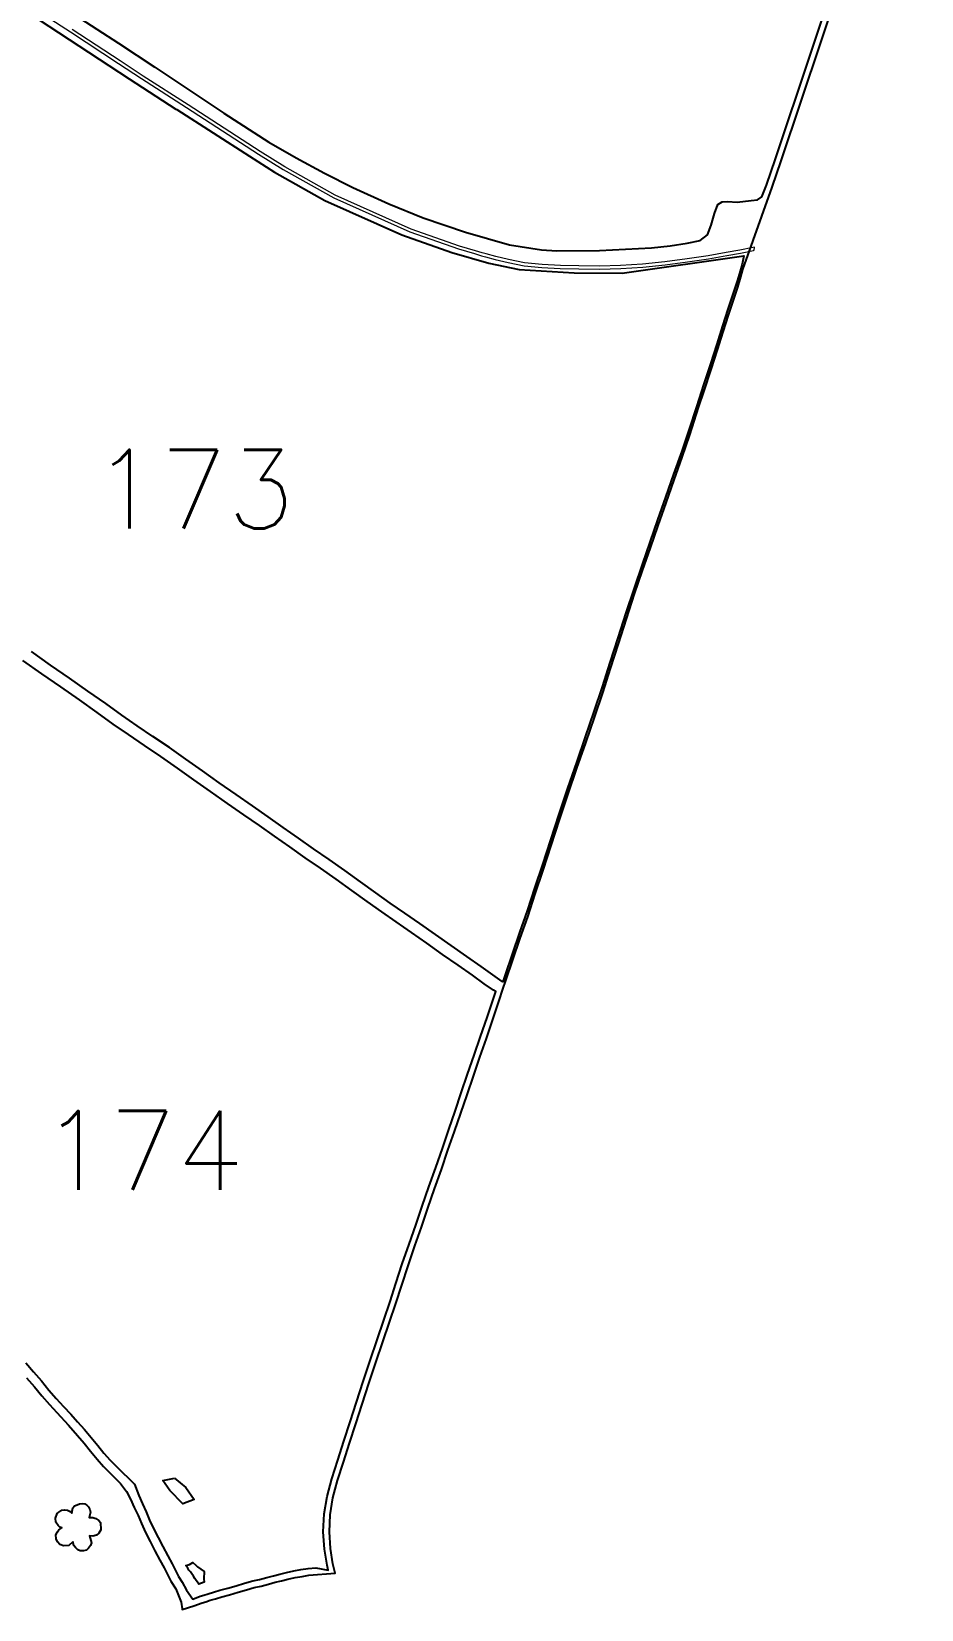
# Model space of a CAD drawing. Extents: x 737683 to 746083, y 7801653 to 7813533.
# Drawn here: x 741469 to 742058, y 7804747 to 7805790 of the extents above; entities that cross this region are included whole.
import ezdxf

# ---------------------------------------------------------------- set-up
doc = ezdxf.new("R2010")
doc.units = 0
doc.header["$MEASUREMENT"] = 0
doc.linetypes.add('CONTINUO', pattern=[0])
for name, color, linetype in [('0114000479', 1, 'Continuous'), ('0114000479173', 5, 'Continuous'), ('0114000479174', 5, 'Continuous'), ('0114000479204', 5, 'Continuous'), ('_SIMBOLO ARVORE', 118, 'Continuous'), ('CANAL VINHAÇA', 7, 'Continuous'), ('PEDRA', 7, 'Continuous'), ('TEXTO_NUN_TAL', 7, 'Continuous')]:
    doc.layers.add(name, color=color, linetype=linetype)
doc.styles.add('ROMANS', font='romans')

msp = doc.modelspace()

# ---------------------------------------------------------------- linework, layer by layer
at = {"layer": '0114000479'}
msp.add_lwpolyline([(741466, 7804900.1), (741471.3, 7804894.1), (741476.2, 7804888.2), (741481.1, 7804882.4), (741486.1, 7804877.1), (741493.8, 7804868.7), (741499.7, 7804862), (741504.2, 7804856.8), (741508.4, 7804851.6), (741512.6, 7804846.4), (741516.9, 7804841.5), (741521.2, 7804837.1), (741528.2, 7804830.2), (741532.1, 7804825), (741534.8, 7804819.8), (741537.2, 7804814.4), (741539.7, 7804809.1), (741541.9, 7804803.7), (741544.6, 7804797.9), (741547.7, 7804791.8), (741550.8, 7804785.7), (741554.2, 7804779.6), (741556.9, 7804774.4), (741559.1, 7804770.1), (741561.3, 7804765.7), (741564.8, 7804760.6), (741568.2, 7804751.9), (741568.8, 7804747.5), (741568.9, 7804747), (741576.6, 7804749.4), (741582.2, 7804751.4), (741584.5, 7804752.1), (741587.4, 7804753.1), (741591, 7804754.1), (741595.1, 7804755.4), (741600.2, 7804756.7), (741605.9, 7804758.4), (741611.4, 7804760), (741616.6, 7804761.4), (741621.2, 7804762.4), (741626, 7804763.8), (741630.4, 7804765), (741634.6, 7804766), (741638.8, 7804767.1), (741643.6, 7804768.1), (741648.2, 7804768.8), (741652.7, 7804769.6), (741670, 7804771), (741668.6, 7804777.1), (741666.9, 7804787.3), (741666.2, 7804798.3), (741666.8, 7804809.6), (741668.6, 7804820.8), (741671.6, 7804832.2), (741675.5, 7804844.3), (741679.6, 7804856.9), (741683.8, 7804869.7), (741687.9, 7804882.7), (741692.3, 7804896.4), (741697, 7804910.3), (741701.5, 7804923.9), (741705.9, 7804936.9), (741710.1, 7804949.2), (741714, 7804961.2), (741718.2, 7804974), (741722.8, 7804987.2), (741727.1, 7804999.7), (741731.4, 7805012.2), (741735.8, 7805025), (741740.3, 7805037.8), (741744.6, 7805050.4), (741749, 7805062.9), (741753.1, 7805074.9), (741757.2, 7805087), (741761.4, 7805099.4), (741765.7, 7805111.9), (741770, 7805124.3), (741774.3, 7805136.9), (741778.5, 7805149.5), (741780.9, 7805156.8), (741782.8, 7805162.6), (741787.4, 7805176.3), (741792.3, 7805190.5), (741797.3, 7805204.7), (741802.3, 7805219.8), (741807.5, 7805235.5), (741812.8, 7805251.9), (741818.3, 7805268.7), (741824.1, 7805285.9), (741829.9, 7805302.9), (741835.7, 7805319.8), (741841.5, 7805336.5), (741846.9, 7805352.8), (741852.1, 7805368.9), (741857.3, 7805385.2), (741862.6, 7805401.7), (741868, 7805418.1), (741873.3, 7805433.6), (741878.5, 7805448.5), (741883.6, 7805463.3), (741888.8, 7805478.2), (741894.2, 7805493.4), (741899.5, 7805508.5), (741904.4, 7805523.2), (741910.3, 7805541.4), (741913.9, 7805552.4), (741918.6, 7805566.3), (741922.8, 7805579.3), (741926.6, 7805591.4), (741930.1, 7805602.4), (741933.3, 7805612.3), (741936.2, 7805620.9), (741938.2, 7805627.7), (741939.5, 7805632.4), (741958.9, 7805687), (741964.9, 7805704.3), (742057.6, 7805981.3)], dxfattribs=at)
at = {"layer": '0114000479173', "linetype": 'ByBlock'}
msp.add_lwpolyline([(741440.9, 7805819.4), (741520.5, 7805767.4), (741533.8, 7805758.5), (741564.8, 7805738.5), (741565.4, 7805738.3), (741613.3, 7805707.3), (741629.9, 7805696.9), (741663.3, 7805678.1), (741714.2, 7805655.3), (741747.1, 7805643.8), (741771.7, 7805636.7), (741791.6, 7805632.5), (741828.1, 7805630.2), (741859.7, 7805630), (741940.3, 7805641.5), (741939, 7805636), (741937.7, 7805631.4), (741935.7, 7805624.7), (741932.9, 7805616.1), (741929.7, 7805606.2), (741926.1, 7805595.2), (741922.4, 7805583.1), (741918.2, 7805570.1), (741913.5, 7805556.2), (741908.8, 7805541.7), (741904, 7805527), (741899.1, 7805512.4), (741893.8, 7805497.3), (741888.4, 7805482.1), (741883.2, 7805467.1), (741878.1, 7805452.4), (741872.9, 7805437.5), (741867.6, 7805421.9), (741862.2, 7805405.5), (741856.8, 7805389), (741851.7, 7805372.7), (741846.5, 7805356.6), (741841.1, 7805340.3), (741835.3, 7805323.6), (741829.5, 7805306.7), (741823.7, 7805289.8), (741817.9, 7805272.6), (741812.4, 7805255.7), (741807.1, 7805239.3), (741801.9, 7805223.6), (741796.9, 7805208.6), (741791.9, 7805194.3), (741787, 7805180.1), (741782.4, 7805166.4), (741780.9, 7805161.8), (741780.9, 7805161.8), (741780.5, 7805162), (741774.3, 7805166.3), (741766.5, 7805171.9), (741757.1, 7805178.5), (741746.8, 7805185.7), (741736.3, 7805193), (741726, 7805200.2), (741716.1, 7805207.2), (741706.5, 7805213.8), (741697, 7805220.6), (741686.8, 7805227.9), (741676.4, 7805235.3), (741666.1, 7805242.6), (741655.8, 7805249.7), (741645.7, 7805256.8), (741635.7, 7805263.8), (741625.7, 7805270.9), (741615.4, 7805278.1), (741604.5, 7805285.6), (741593.4, 7805293.3), (741582.4, 7805301.1), (741571.3, 7805308.8), (741560.5, 7805316.5), (741549.6, 7805323.9), (741539.1, 7805331), (741529, 7805338), (741518.4, 7805345.6), (741506.6, 7805353.8), (741494.4, 7805362.4), (741481.8, 7805371.1), (741469.2, 7805380)], dxfattribs=at)
at = {"layer": '0114000479174', "linetype": 'ByBlock'}
msp.add_lwpolyline([(741465.5, 7804909.9), (741470.6, 7804904.1), (741475.9, 7804898), (741480.8, 7804892), (741485.6, 7804886.4), (741490.5, 7804881.1), (741495.2, 7804876), (741499.8, 7804870.9), (741504.3, 7804866), (741508.8, 7804860.7), (741513.1, 7804855.4), (741517.2, 7804850.3), (741521.3, 7804845.6), (741525.5, 7804841.4), (741537.4, 7804829.7), (741540.2, 7804822.4), (741542.6, 7804816.9), (741545.2, 7804811.5), (741547.4, 7804806.1), (741550, 7804800.6), (741553.1, 7804794.5), (741556.1, 7804788.5), (741559.5, 7804782.4), (741562.3, 7804777.2), (741564.5, 7804772.7), (741566.5, 7804768.7), (741569, 7804765.1), (741571.8, 7804759.8), (741575.9, 7804753.7), (741580.8, 7804755.7), (741583.2, 7804756.4), (741586.1, 7804757.4), (741589.7, 7804758.4), (741593.9, 7804759.8), (741599.1, 7804761.1), (741604.7, 7804762.7), (741610.2, 7804764.3), (741615.5, 7804765.8), (741620.1, 7804766.8), (741624.8, 7804768.2), (741629.3, 7804769.3), (741633.4, 7804770.4), (741637.8, 7804771.5), (741642.8, 7804772.5), (741647.4, 7804773.3), (741652.1, 7804774), (741657.3, 7804774.5), (741665.4, 7804773), (741664.7, 7804776.3), (741662.9, 7804786.8), (741662.2, 7804798.3), (741662.8, 7804810.1), (741664.7, 7804821.7), (741667.8, 7804833.3), (741671.7, 7804845.6), (741675.8, 7804858.1), (741680, 7804870.9), (741684.1, 7804883.9), (741688.5, 7804897.6), (741693.2, 7804911.6), (741697.7, 7804925.2), (741702.1, 7804938.2), (741706.3, 7804950.5), (741710.2, 7804962.5), (741714.4, 7804975.3), (741719, 7804988.5), (741723.3, 7805001), (741727.6, 7805013.5), (741732, 7805026.3), (741736.5, 7805039.1), (741740.9, 7805051.7), (741745.2, 7805064.2), (741749.3, 7805076.2), (741753.4, 7805088.3), (741757.6, 7805100.7), (741761.9, 7805113.2), (741766.2, 7805125.6), (741770.5, 7805138.1), (741774.7, 7805150.7), (741776.2, 7805155.3), (741774.8, 7805156.2), (741768.6, 7805160.5), (741760.8, 7805166.1), (741751.4, 7805172.7), (741741.1, 7805179.9), (741730.6, 7805187.2), (741720.4, 7805194.4), (741710.4, 7805201.4), (741700.9, 7805208), (741691.3, 7805214.8), (741681, 7805222), (741670.6, 7805229.5), (741660.4, 7805236.8), (741650.1, 7805243.8), (741640, 7805251), (741630, 7805258), (741620, 7805265.1), (741609.7, 7805272.2), (741598.9, 7805279.7), (741587.7, 7805287.5), (741576.7, 7805295.3), (741565.7, 7805303), (741554.8, 7805310.6), (741544, 7805318), (741533.5, 7805325.1), (741523.3, 7805332.1), (741512.7, 7805339.8), (741501, 7805348), (741488.7, 7805356.6), (741476.1, 7805365.2), (741463.5, 7805374.1)], dxfattribs=at)
at = {"layer": '0114000479204'}
msp.add_lwpolyline([(741498.1, 7805800.6), (741526.8, 7805782), (741550.8, 7805766.2), (741596.5, 7805735.8), (741626.2, 7805716.7), (741644.3, 7805706.2), (741662.9, 7805696.1), (741681.7, 7805686.7), (741705.5, 7805675.8), (741728.2, 7805666.7), (741756.2, 7805657.2), (741785.3, 7805648.7), (741806.5, 7805645.5), (741816.5, 7805644.9), (741844.7, 7805645), (741879.1, 7805646.7), (741891.4, 7805648.1), (741902.8, 7805649.8), (741911.4, 7805651.7), (741916.2, 7805655.3), (741918.5, 7805661.8), (741920.7, 7805669.6), (741923.1, 7805675.5), (741925.9, 7805677.3), (741929.4, 7805677.5), (741935.8, 7805677), (741945.1, 7805678.1), (741949.3, 7805678.5), (741952.2, 7805680.5), (741955.1, 7805688.3), (741961.1, 7805705.6), (742052.9, 7805979.8)], dxfattribs=at)
at = {"layer": '_SIMBOLO ARVORE', "linetype": 'CONTINUO'}
msp.add_polyline3d([(741496.7, 7804791.6, 0), (741494, 7804789.3, 0), (741490.5, 7804789, 0), (741488.1, 7804789.9, 0), (741486.4, 7804791.6, 0), (741485.6, 7804793.6, 0), (741485.4, 7804796.4, 0), (741486.4, 7804798.3, 0), (741487.4, 7804799.6, 0), (741489.3, 7804801, 0), (741488.1, 7804801.4, 0), (741486.9, 7804802.4, 0), (741485.4, 7804804.7, 0), (741485.1, 7804807.4, 0), (741486.2, 7804810.3, 0), (741487.3, 7804811.3, 0), (741489.3, 7804812.5, 0), (741491.4, 7804812.8, 0), (741493.1, 7804812.6, 0), (741494.4, 7804811.9, 0), (741495.9, 7804810.6, 0), (741496.4, 7804813.1, 0), (741496.7, 7804814.1, 0), (741497.8, 7804815.5, 0), (741499.5, 7804816.1, 0), (741501, 7804816.8, 0), (741502.8, 7804817, 0), (741504.5, 7804816.7, 0), (741505.9, 7804816, 0), (741506.9, 7804814.9, 0), (741507.8, 7804813.1, 0), (741508.2, 7804811.2, 0), (741507.4, 7804807.7, 0), (741509.8, 7804807.7, 0), (741511.8, 7804807.2, 0), (741513.7, 7804805.7, 0), (741514.8, 7804804.5, 0), (741515.1, 7804799.7, 0), (741513.9, 7804797.5, 0), (741512.3, 7804796.1, 0), (741509.9, 7804795.4, 0), (741507.7, 7804795.6, 0), (741508.9, 7804791.1, 0), (741508.3, 7804789.2, 0), (741507, 7804787.4, 0), (741505.6, 7804786.2, 0), (741503.6, 7804785.7, 0), (741501.5, 7804785.8, 0), (741500, 7804786.3, 0), (741498.3, 7804788, 0), (741497.1, 7804789.5, 0), (741496.8, 7804791.8, 0)], dxfattribs=at)
at = {"layer": 'CANAL VINHAÇA', "linetype": 'Continuous', "lineweight": 0}
msp.add_lwpolyline([(741478.9, 7805800), (741495.1, 7805789.6), (741526.8, 7805768.7), (741542.1, 7805758.7), (741571.7, 7805739.6), (741619.4, 7805708.8), (741635.7, 7805698.6), (741669.1, 7805679.8), (741719.5, 7805657.3), (741751.6, 7805646.1), (741762.1, 7805643), (741766.7, 7805641.6), (741766.7, 7805641.6), (741769.4, 7805640.8), (741775.8, 7805639.1), (741784.3, 7805637.1), (741795, 7805634.9), (741806.7, 7805633.8), (741818.8, 7805633.2), (741831.2, 7805632.9), (741844.8, 7805632.8), (741858.8, 7805633.2), (741873.4, 7805634.1), (741888.1, 7805635.6), (741903, 7805637.5), (741916.9, 7805639.6), (741928.9, 7805641.7), (741938, 7805643.2), (741946.5, 7805645.1), (741947, 7805645.2), (741947.2, 7805647.2), (741946.1, 7805647), (741937.6, 7805645.2), (741928.6, 7805643.7), (741916.6, 7805641.6), (741902.7, 7805639.5), (741887.9, 7805637.6), (741873.3, 7805636.1), (741858.7, 7805635.2), (741844.8, 7805634.8), (741831.2, 7805634.9), (741818.9, 7805635.2), (741806.8, 7805635.8), (741795.3, 7805636.9), (741784.7, 7805639), (741776.3, 7805641), (741769.9, 7805642.8), (741767.3, 7805643.5), (741767.3, 7805643.5), (741762.7, 7805644.9), (741752.2, 7805648), (741720.2, 7805659.1), (741670, 7805681.6), (741636.8, 7805700.3), (741620.5, 7805710.4), (741572.8, 7805741.3), (741543.2, 7805760.3), (741527.9, 7805770.4), (741496.1, 7805791.2)], dxfattribs=at)
at = {"layer": 'PEDRA', "linetype": 'ByBlock'}
for points in [[(741563.8, 7804833.8), (741571.3, 7804827.6), (741576.8, 7804819.7), (741569.3, 7804816.7), (741560.8, 7804825.6), (741556.2, 7804832.3)], [(741578, 7804776.2), (741579, 7804775.2), (741583.5, 7804772), (741583.3, 7804767.3), (741583.4, 7804765), (741580, 7804763.7), (741579.1, 7804765), (741578.2, 7804766.2), (741577.3, 7804767.5), (741576.4, 7804769), (741575.3, 7804770.5), (741574.3, 7804771.8), (741573.3, 7804773), (741572.6, 7804774.2), (741571.4, 7804776), (741573.7, 7804776.8), (741575.9, 7804778)]]:
    msp.add_lwpolyline(points, close=True, dxfattribs=at)

# ---------------------------------------------------------------- texts
at = {"layer": 'TEXTO_NUN_TAL', "style": 'ROMANS'}
for s, p in [('173', (741509.5, 7805461.4)), ('174', (741475.8, 7805024.4))]:
    msp.add_text(s, height=52, dxfattribs=at).set_placement(p)

doc.saveas('drawing.dxf')
